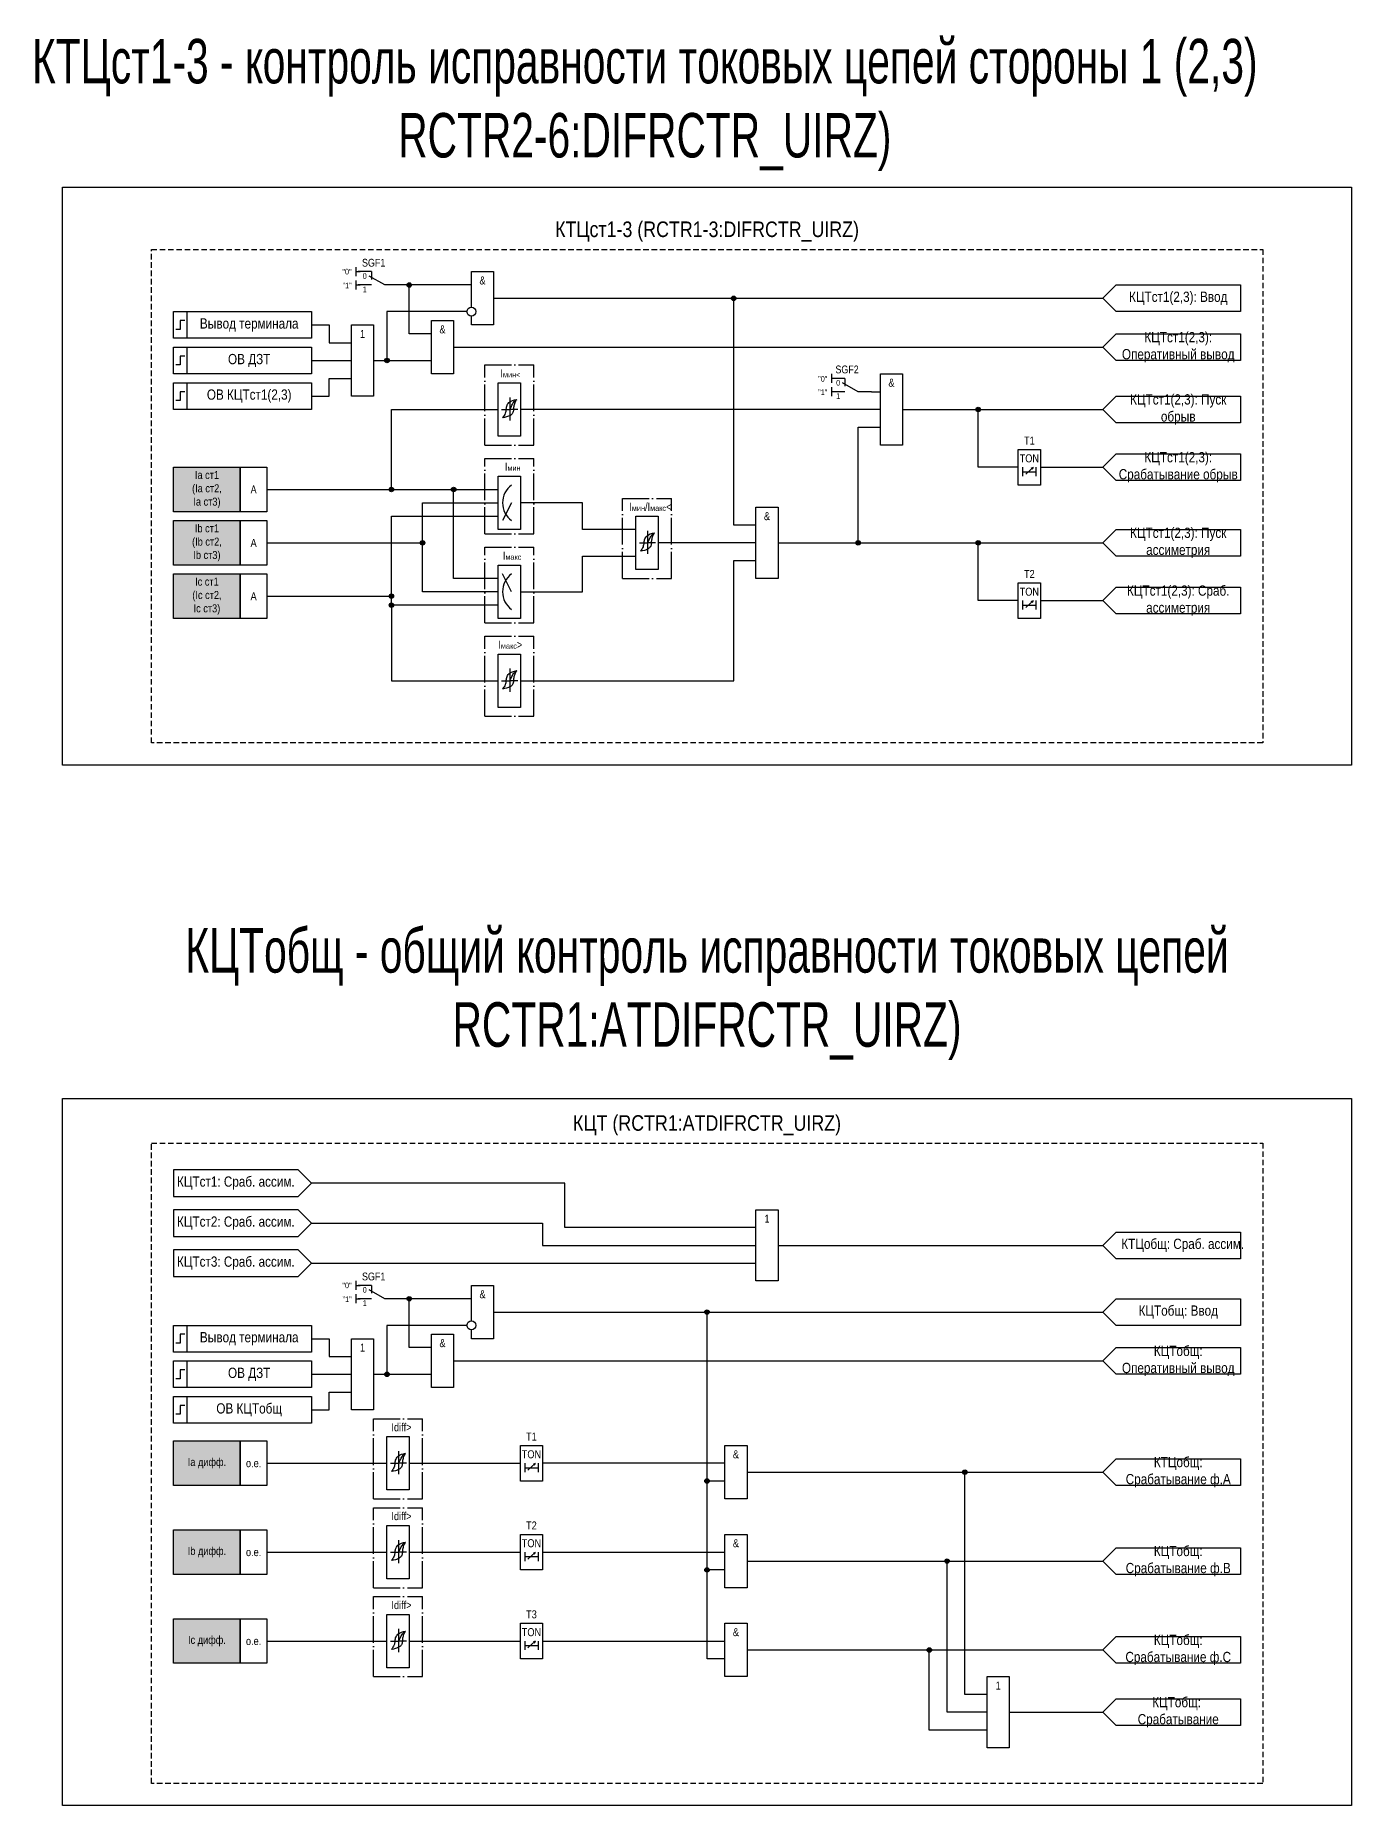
# Model space of a CAD drawing. Header units: millimetres. Extents: x -375 to 2714, y -997 to 626.
# Drawn here: x 2047.9 to 2344, y -259 to 139.1 of the extents above; entities that cross this region are included whole.
import ezdxf
from ezdxf.enums import TextEntityAlignment as Align

# ---------------------------------------------------------------- set-up
doc = ezdxf.new("R2010")
doc.units = ezdxf.units.MM
doc.linetypes.add('ACAD_ISO04W100', pattern=[30, 24, -3, 0, -3])
doc.linetypes.add('штриховая2', pattern=[0.375, 0.25, -0.125])
doc.layers.add('TEXT', color=7, linetype='Continuous', lineweight=25)
doc.layers.add('Основная', color=7, linetype='Continuous')
doc.styles.add('1.8_Gost_RD', font='ARIALN.TTF', dxfattribs={"height": 1.8})
doc.styles.add('2.5_Gost_RD', font='ARIALN.TTF', dxfattribs={"height": 2.5})
doc.styles.add('3.5_Gost_RD', font='ARIALN.TTF', dxfattribs={"height": 3.5})
doc.styles.add('Вывод', font='ARIALN.TTF', dxfattribs={"height": 2.5})
doc.styles.add('Компонент', font='ARIALN.TTF', dxfattribs={"height": 3.5})

# ---------------------------------------------------------------- blocks, each defined once
blk = doc.blocks.new('*U892')
at = {"layer": 'Основная', "linetype": 'ACAD_ISO04W100', "ltscale": 0.25}
for p, q in [((0, 0), (11, 0)), ((0, -17), (0, 0)), ((11, -17), (11, 0)), ((0, -17), (11, -17))]:
    blk.add_line(p, q, dxfattribs=at)
at = {"layer": 'Основная', "style": 'Компонент'}
blk.add_attdef('ОУ', text='', height=3.5, dxfattribs=at).set_placement((11, 0), align=Align.MIDDLE_CENTER)
blk = doc.blocks.new('Точка')
at = {"ltscale": 100}
h = blk.add_hatch(color=256, dxfattribs=at)
h.dxf.hatch_style = 1
edge = h.paths.add_edge_path()
edge.add_arc((0, 0), 0.5, 0, 360)
blk.add_circle((0, 0), 0.5, dxfattribs=at)
blk = doc.blocks.new('*U898')
at = {"layer": 'Основная', "linetype": 'ACAD_ISO04W100', "ltscale": 0.25}
for p, q in [((0, 0), (11, 0)), ((0, -18), (0, 0)), ((11, -18), (11, 0)), ((0, -18), (11, -18))]:
    blk.add_line(p, q, dxfattribs=at)
at = {"layer": 'Основная', "style": 'Компонент'}
blk.add_attdef('ОУ', text='', height=3.5, dxfattribs=at).set_placement((11, 0), align=Align.MIDDLE_CENTER)
blk = doc.blocks.new('*U958')
at = {"layer": 'Основная', "color": 0}
blk.add_line((0, 0), (7, 4), dxfattribs=at)
at = {"layer": 'Основная', "ltscale": 0.35}
blk.add_line((6, 6), (6, 2.5), dxfattribs=at)
blk = doc.blocks.new('*U1016')
at = {"layer": 'Основная', "color": 0}
for p, q in [((-3, 6), (-9, 6)), ((-3, 0), (-9, 0)), ((9, 0), (3, 0))]:
    blk.add_line(p, q, dxfattribs=at)
at = {"layer": 'Основная', "ltscale": 0.25, "xscale": -1}
blk.add_blockref('*U958', (3, 0), dxfattribs=at)
at = {"layer": 'Основная'}
for tag, height, style, p in [('ОУ', 3.5, 'Компонент', (-2, 10)), ('В1', 2.5, 'Вывод', (-13, 6)), ('В2', 2.5, 'Вывод', (-6, 4)), ('В3', 2.5, 'Вывод', (-6, -2))]:
    blk.add_attdef(tag, text='', height=height, dxfattribs=dict(at, style=style)).set_placement(p, align=Align.MIDDLE_CENTER)
blk = doc.blocks.new('*U985')
at = {"layer": 'Основная', "color": 0}
for p, q in [((-3, 6), (-9, 6)), ((-3, 0), (-9, 0)), ((9, 0), (3, 0))]:
    blk.add_line(p, q, dxfattribs=at)
at = {"layer": 'Основная', "ltscale": 0.25, "xscale": -1}
blk.add_blockref('*U958', (3, 0), dxfattribs=at)
at = {"layer": 'Основная'}
for tag, height, style, p in [('ОУ', 3.5, 'Компонент', (-2, 10)), ('В1', 2.5, 'Вывод', (-14, 6)), ('В2', 2.5, 'Вывод', (-6, 4)), ('В3', 2.5, 'Вывод', (-6, -2))]:
    blk.add_attdef(tag, text='', height=height, dxfattribs=dict(at, style=style)).set_placement(p, align=Align.MIDDLE_CENTER)

msp = doc.modelspace()

# ---------------------------------------------------------------- hatches: boundary and pattern name
at = {"ltscale": 100, "true_color": 0xf7941d}
h = msp.add_hatch(color=30, dxfattribs=at)
h.dxf.hatch_style = 1
h.paths.add_polyline_path([(2079, 42), (2094, 42), (2094, 32), (2079, 32)])
h = msp.add_hatch(color=30, dxfattribs=at)
h.dxf.hatch_style = 1
h.paths.add_polyline_path([(2079, 30), (2094, 30), (2094, 20), (2079, 20)])
h = msp.add_hatch(color=30, dxfattribs=at)
h.dxf.hatch_style = 1
h.paths.add_polyline_path([(2079, 18), (2094, 18), (2094, 8), (2079, 8)])
h = msp.add_hatch(color=30, dxfattribs=at)
h.dxf.hatch_style = 1
h.paths.add_polyline_path([(2079, -177), (2094, -177), (2094, -187), (2079, -187)])
h = msp.add_hatch(color=30, dxfattribs=at)
h.dxf.hatch_style = 1
h.paths.add_polyline_path([(2079, -197), (2094, -197), (2094, -207), (2079, -207)])
h = msp.add_hatch(color=30, dxfattribs=at)
h.dxf.hatch_style = 1
h.paths.add_polyline_path([(2079, -217), (2094, -217), (2094, -227), (2079, -227)])

# ---------------------------------------------------------------- linework, layer by layer
at = {"ltscale": 100}
for p, q in [((2120, 87), (2120, 85)), ((2120, 86), (2121, 86)), ((2120, 84), (2120, 82)), ((2120, 83), (2121, 83)), ((2110, 66), (2119, 66)), ((2124, 66), (2137, 66)), ((2120, -141), (2120, -143)), ((2120, -142), (2121, -142)), ((2120, -144), (2120, -146)), ((2120, -145), (2121, -145)), ((2110, -162), (2119, -162)), ((2124, -162), (2137, -162))]:
    msp.add_line(p, q, dxfattribs=at)
at = {"color": 7, "ltscale": 100}
for p, q in [((2270.7, 40.46), (2272.37, 41.95)), ((2272.37, 41.95), (2271.85, 41.73)), ((2272.37, 41.95), (2272.11, 41.48)), ((2155, 34), (2153, 30)), ((2155, 14), (2153, 18)), ((2157, 14), (2162, 14)), ((2270.7, 10.46), (2272.37, 11.95)), ((2272.37, 11.95), (2271.85, 11.73)), ((2272.37, 11.95), (2272.11, 11.48)), ((2158.7, -183.54), (2160.37, -182.05)), ((2160.37, -182.05), (2159.85, -182.27)), ((2160.37, -182.05), (2160.11, -182.52)), ((2158.7, -203.54), (2160.37, -202.05)), ((2160.37, -202.05), (2159.85, -202.27)), ((2160.37, -202.05), (2160.11, -202.52)), ((2158.7, -223.54), (2160.37, -222.05)), ((2160.37, -222.05), (2159.85, -222.27)), ((2160.37, -222.05), (2160.11, -222.52))]:
    msp.add_line(p, q, dxfattribs=at)
at = {"color": 6, "ltscale": 100}
msp.add_lwpolyline([(2054, 105), (2344, 105), (2344, -25), (2054, -25)], close=True, dxfattribs=at)
at = {"ltscale": 100}
for points in [[(2137, 72), (2132, 72), (2132, 83), (2127, 83)], [(2146, 83), (2132, 83)], [(2151, 80), (2288, 80)], [(2210, 29), (2205, 29), (2205, 80)], [(2145, 77), (2127, 77), (2127, 66)], [(2110, 74), (2114, 74), (2114, 70), (2119, 70)], [(2137, 72), (2132, 72)], [(2142, 69), (2288, 69)], [(2110, 58), (2114, 58), (2114, 62), (2119, 62)], [(2236, 59), (2238, 59)], [(2128, 37), (2128, 55), (2152, 55)], [(2238, 55), (2157, 55)], [(2243, 55), (2288, 55)], [(2269, 42), (2260, 42), (2260, 55)], [(2215, 25), (2233, 25), (2233, 51), (2238, 51)], [(2270, 42), (2270, 40)], [(2270, 41), (2273, 41)], [(2273, 42), (2273, 40)], [(2274, 42), (2288, 42)], [(2152, 17), (2142, 17), (2142, 37)], [(2100, 25), (2135, 25), (2135, 34), (2152, 34)], [(2183, 28), (2171, 28), (2171, 34), (2157, 34)], [(2100, 13), (2128, 13), (2128, 31), (2152, 31)], [(2152, 14), (2135, 14), (2135, 25)], [(2210, 25), (2188, 25)], [(2233, 25), (2288, 25)], [(2269, 12), (2260, 12), (2260, 25)], [(2157, 14), (2171, 14), (2171, 22), (2183, 22)], [(2157, -6), (2205, -6), (2205, 21), (2210, 21)], [(2152, 11), (2128, 11), (2128, 13)], [(2270, 12), (2270, 10)], [(2273, 12), (2273, 10)], [(2274, 12), (2288, 12)], [(2128, 11), (2128, -6), (2152, -6)], [(2270, 11), (2273, 11)], [(2210, -129), (2167, -129), (2167, -119), (2110, -119)], [(2110, -128), (2162, -128), (2162, -133), (2210, -133)], [(2215, -133), (2288, -133)], [(2110, -137), (2210, -137)], [(2137, -156), (2132, -156), (2132, -145), (2127, -145)], [(2146, -145), (2132, -145)], [(2145, -151), (2127, -151), (2127, -162)], [(2151, -148), (2288, -148)], [(2203, -186), (2199, -186), (2199, -148)], [(2110, -154), (2114, -154), (2114, -158), (2119, -158)], [(2137, -156), (2132, -156)], [(2142, -159), (2288, -159)], [(2110, -170), (2114, -170), (2114, -166), (2119, -166)], [(2158, -182), (2158, -184)], [(2158, -183), (2161, -183)], [(2161, -182), (2161, -184)], [(2203, -182), (2162, -182)], [(2203, -206), (2199, -206), (2199, -186)], [(2208, -184), (2288, -184)], [(2262, -234), (2257, -234), (2257, -184)], [(2158, -202), (2158, -204)], [(2158, -203), (2161, -203)], [(2161, -202), (2161, -204)], [(2162, -202), (2203, -202)], [(2203, -226), (2199, -226), (2199, -206)], [(2208, -204), (2288, -204)], [(2262, -238), (2253, -238), (2253, -204)], [(2158, -222), (2158, -224)], [(2161, -222), (2161, -224)], [(2162, -222), (2203, -222)], [(2158, -223), (2161, -223)], [(2208, -224), (2288, -224)], [(2262, -242), (2249, -242), (2249, -224)], [(2267, -238), (2288, -238)]]:
    msp.add_lwpolyline(points, dxfattribs=at)
for points in [[(2079, 77), (2082, 77), (2082, 71), (2079, 71)], [(2079, 77), (2110, 77), (2110, 71), (2079, 71)], [(2119, 74), (2124, 74), (2124, 58), (2119, 58)], [(2079, 69), (2082, 69), (2082, 63), (2079, 63)], [(2079, 69), (2110, 69), (2110, 63), (2079, 63)], [(2079, 61), (2082, 61), (2082, 55), (2079, 55)], [(2079, 61), (2110, 61), (2110, 55), (2079, 55)], [(2238, 63), (2243, 63), (2243, 47), (2238, 47)], [(2269, 46), (2274, 46), (2274, 38), (2269, 38)], [(2079, 42), (2094, 42), (2094, 32), (2079, 32)], [(2094, 42), (2100, 42), (2100, 32), (2094, 32)], [(2152, 40), (2157, 40), (2157, 28), (2152, 28)], [(2210, 33), (2215, 33), (2215, 17), (2210, 17)], [(2079, 30), (2094, 30), (2094, 20), (2079, 20)], [(2094, 30), (2100, 30), (2100, 20), (2094, 20)], [(2152, 20), (2157, 20), (2157, 8), (2152, 8)], [(2079, 18), (2094, 18), (2094, 8), (2079, 8)], [(2094, 18), (2100, 18), (2100, 8), (2094, 8)], [(2269, 16), (2274, 16), (2274, 8), (2269, 8)], [(2054, -100), (2344, -100), (2344, -259), (2054, -259)], [(2210, -125), (2215, -125), (2215, -141), (2210, -141)], [(2079, -151), (2082, -151), (2082, -157), (2079, -157)], [(2079, -151), (2110, -151), (2110, -157), (2079, -157)], [(2119, -154), (2124, -154), (2124, -170), (2119, -170)], [(2079, -159), (2082, -159), (2082, -165), (2079, -165)], [(2079, -159), (2110, -159), (2110, -165), (2079, -165)], [(2079, -167), (2082, -167), (2082, -173), (2079, -173)], [(2079, -167), (2110, -167), (2110, -173), (2079, -173)], [(2079, -177), (2094, -177), (2094, -187), (2079, -187)], [(2094, -177), (2100, -177), (2100, -187), (2094, -187)], [(2157, -178), (2162, -178), (2162, -186), (2157, -186)], [(2079, -197), (2094, -197), (2094, -207), (2079, -207)], [(2094, -197), (2100, -197), (2100, -207), (2094, -207)], [(2157, -198), (2162, -198), (2162, -206), (2157, -206)], [(2079, -217), (2094, -217), (2094, -227), (2079, -227)], [(2094, -217), (2100, -217), (2100, -227), (2094, -227)], [(2157, -218), (2162, -218), (2162, -226), (2157, -226)], [(2262, -230), (2267, -230), (2267, -246), (2262, -246)]]:
    msp.add_lwpolyline(points, close=True, dxfattribs=at)
at = {"lineweight": 30, "ltscale": 100}
for points in [[(2081.5, 75), (2080.5, 75), (2080.5, 73), (2079.5, 73)], [(2081.5, 67), (2080.5, 67), (2080.5, 65), (2079.5, 65)], [(2081.5, 59), (2080.5, 59), (2080.5, 57), (2079.5, 57)], [(2081.5, -153), (2080.5, -153), (2080.5, -155), (2079.5, -155)], [(2081.5, -161), (2080.5, -161), (2080.5, -163), (2079.5, -163)], [(2081.5, -169), (2080.5, -169), (2080.5, -171), (2079.5, -171)]]:
    msp.add_lwpolyline(points, dxfattribs=at)
at = {"color": 7, "ltscale": 100}
for centre in [(2158, 34), (2158, 14)]:
    msp.add_arc(centre, 5, 126.8699, 233.1301, dxfattribs=at)
at = {"layer": 'Основная', "ltscale": 100}
for p, q in [((2152, 59.5), (2152, 61)), ((2152, 61), (2157, 61)), ((2152, 52), (2152, 60)), ((2157, 61), (2157, 55)), ((2227, 63), (2227, 61)), ((2227, 60), (2227, 58)), ((2152, 49), (2152, 52)), ((2157, 55), (2157, 49)), ((2157, 49), (2152, 49)), ((2183, 29.5), (2183, 31)), ((2183, 31), (2188, 31)), ((2183, 22), (2183, 30)), ((2188, 31), (2188, 25)), ((2188, 25), (2188, 19)), ((2183, 19), (2183, 22)), ((2188, 19), (2183, 19)), ((2152, -1.5), (2152, 0)), ((2152, 0), (2157, 0)), ((2157, 0), (2157, -6)), ((2152, -9), (2152, -1)), ((2157, -6), (2157, -12)), ((2152, -12), (2152, -9)), ((2157, -12), (2152, -12)), ((2127, -177.5), (2127, -176)), ((2127, -176), (2132, -176)), ((2127, -185), (2127, -177)), ((2132, -176), (2132, -182)), ((2132, -182), (2157, -182)), ((2132, -182), (2132, -188)), ((2127, -188), (2127, -185)), ((2132, -188), (2127, -188)), ((2127, -197.5), (2127, -196)), ((2127, -196), (2132, -196)), ((2127, -205), (2127, -197)), ((2132, -196), (2132, -202)), ((2132, -202), (2157, -202)), ((2132, -202), (2132, -208)), ((2127, -208), (2127, -205)), ((2132, -208), (2127, -208)), ((2127, -217.5), (2127, -216)), ((2127, -216), (2132, -216)), ((2127, -225), (2127, -217)), ((2132, -216), (2132, -222)), ((2132, -222), (2157, -222)), ((2132, -222), (2132, -228)), ((2127, -228), (2127, -225)), ((2132, -228), (2127, -228))]:
    msp.add_line(p, q, dxfattribs=at)
at = {"layer": 'Основная'}
for p, q in [((2154.6, 57.72), (2154.6, 52.52)), ((2185.6, 27.72), (2185.6, 22.52)), ((2154.6, -3.28), (2154.6, -8.48)), ((2129.6, -179.28), (2129.6, -184.48)), ((2129.6, -199.28), (2129.6, -204.48)), ((2129.6, -219.28), (2129.6, -224.48))]:
    msp.add_line(p, q, dxfattribs=at)
at = {"layer": 'Основная', "color": 7, "ltscale": 100}
for p, q in [((2152.79, 55), (2154.6, 55)), ((2156.42, 55), (2154.6, 55)), ((2100, 37), (2152, 37)), ((2183.79, 25), (2185.6, 25)), ((2187.42, 25), (2185.6, 25)), ((2152.79, -6), (2154.6, -6)), ((2156.42, -6), (2154.6, -6)), ((2100, -182), (2127, -182)), ((2127.79, -182), (2129.6, -182)), ((2131.42, -182), (2129.6, -182)), ((2100, -202), (2127, -202)), ((2127.79, -202), (2129.6, -202)), ((2131.42, -202), (2129.6, -202)), ((2100, -222), (2127, -222)), ((2127.79, -222), (2129.6, -222)), ((2131.42, -222), (2129.6, -222))]:
    msp.add_line(p, q, dxfattribs=at)
at = {"layer": 'Основная', "linetype": 'штриховая2', "ltscale": 5}
for points in [[(2074, 91), (2324, 91), (2324, -20), (2074, -20)], [(2074, -110), (2324, -110), (2324, -254), (2074, -254)]]:
    msp.add_lwpolyline(points, close=True, dxfattribs=at)
at = {"layer": 'Основная', "ltscale": 100}
for points in [[(2146, 78), (2146, 86), (2151, 86), (2151, 74), (2146, 74), (2146, 76)], [(2146, -150), (2146, -142), (2151, -142), (2151, -154), (2146, -154), (2146, -152)]]:
    msp.add_lwpolyline(points, dxfattribs=at)
for points in [[(2319, 83), (2319, 77), (2291, 77), (2288, 80), (2291, 83)], [(2137, 75), (2142, 75), (2142, 63), (2137, 63)], [(2319, 72), (2319, 66), (2291, 66), (2288, 69), (2291, 72)], [(2319, 58), (2319, 52), (2291, 52), (2288, 55), (2291, 58)], [(2319, 45), (2319, 39), (2291, 39), (2288, 42), (2291, 45)], [(2319, 28), (2319, 22), (2291, 22), (2288, 25), (2291, 28)], [(2319, 15), (2319, 9), (2291, 9), (2288, 12), (2291, 15)], [(2079, -116), (2079, -122), (2107, -122), (2110, -119), (2107, -116)], [(2079, -125), (2079, -131), (2107, -131), (2110, -128), (2107, -125)], [(2319, -130), (2319, -136), (2291, -136), (2288, -133), (2291, -130)], [(2079, -134), (2079, -140), (2107, -140), (2110, -137), (2107, -134)], [(2319, -145), (2319, -151), (2291, -151), (2288, -148), (2291, -145)], [(2137, -153), (2142, -153), (2142, -165), (2137, -165)], [(2319, -156), (2319, -162), (2291, -162), (2288, -159), (2291, -156)], [(2203, -178), (2208, -178), (2208, -190), (2203, -190)], [(2319, -181), (2319, -187), (2291, -187), (2288, -184), (2291, -181)], [(2203, -198), (2208, -198), (2208, -210), (2203, -210)], [(2319, -201), (2319, -207), (2291, -207), (2288, -204), (2291, -201)], [(2203, -218), (2208, -218), (2208, -230), (2203, -230)], [(2319, -221), (2319, -227), (2291, -227), (2288, -224), (2291, -221)], [(2319, -235), (2319, -241), (2291, -241), (2288, -238), (2291, -235)]]:
    msp.add_lwpolyline(points, close=True, dxfattribs=at)
for centre in [(2146, 77), (2146, -151)]:
    msp.add_circle(centre, 1, dxfattribs=at)
at = {"layer": 'Основная'}
for points in [[(2153.8, 54.92), (2153.95, 55.71), (2154.44, 56.54), (2156.2, 57.26)], [(2154.6, 55), (2155, 55.72), (2155.47, 56.6), (2156.2, 57.26)], [(2155.48, 54.92), (2155.6, 55.71), (2155.81, 56.54), (2156.2, 57.26)], [(2153.8, 54.92), (2153.6, 54.13), (2153, 53.12)], [(2155.48, 54.92), (2155.25, 54.13), (2154.76, 53.67), (2153, 53.12)], [(2184.8, 24.92), (2184.6, 24.13), (2184, 23.12)], [(2186.48, 24.92), (2186.25, 24.13), (2185.76, 23.67), (2184, 23.12)], [(2184.8, 24.92), (2184.95, 25.71), (2185.44, 26.54), (2187.2, 27.26)], [(2185.6, 25), (2186, 25.72), (2186.47, 26.6), (2187.2, 27.26)], [(2186.48, 24.92), (2186.6, 25.71), (2186.81, 26.54), (2187.2, 27.26)], [(2153.8, -6.08), (2153.95, -5.29), (2154.44, -4.46), (2156.2, -3.74)], [(2154.6, -6), (2155, -5.28), (2155.47, -4.4), (2156.2, -3.74)], [(2155.48, -6.08), (2155.6, -5.29), (2155.81, -4.46), (2156.2, -3.74)], [(2153.8, -6.08), (2153.6, -6.87), (2153, -7.88)], [(2155.48, -6.08), (2155.25, -6.87), (2154.76, -7.33), (2153, -7.88)], [(2128.8, -182.08), (2128.6, -182.87), (2128, -183.88)], [(2130.48, -182.08), (2130.25, -182.87), (2129.76, -183.33), (2128, -183.88)], [(2128.8, -182.08), (2128.95, -181.29), (2129.44, -180.46), (2131.2, -179.74)], [(2129.6, -182), (2130, -181.28), (2130.47, -180.4), (2131.2, -179.74)], [(2130.48, -182.08), (2130.6, -181.29), (2130.81, -180.46), (2131.2, -179.74)], [(2128.8, -202.08), (2128.6, -202.87), (2128, -203.88)], [(2130.48, -202.08), (2130.25, -202.87), (2129.76, -203.33), (2128, -203.88)], [(2128.8, -202.08), (2128.95, -201.29), (2129.44, -200.46), (2131.2, -199.74)], [(2129.6, -202), (2130, -201.28), (2130.47, -200.4), (2131.2, -199.74)], [(2130.48, -202.08), (2130.6, -201.29), (2130.81, -200.46), (2131.2, -199.74)], [(2128.8, -222.08), (2128.6, -222.87), (2128, -223.88)], [(2130.48, -222.08), (2130.25, -222.87), (2129.76, -223.33), (2128, -223.88)], [(2128.8, -222.08), (2128.95, -221.29), (2129.44, -220.46), (2131.2, -219.74)], [(2129.6, -222), (2130, -221.28), (2130.47, -220.4), (2131.2, -219.74)], [(2130.48, -222.08), (2130.6, -221.29), (2130.81, -220.46), (2131.2, -219.74)]]:
    msp.add_spline(points, degree=3, dxfattribs=at)

# ---------------------------------------------------------------- block references
at = {"layer": 'Основная', "ltscale": 0.25, "xscale": 0.5, "yscale": 0.5, "zscale": 0.5}
for p in [(2125, 83), (2125, -145)]:
    msp.add_blockref('*U985', p, dxfattribs=at).add_auto_attribs({'ОУ': 'SGF1', 'В1': '"0"', 'В2': '0', 'В3': '1'})
at = {"layer": 'Основная', "ltscale": 100}
for p in [(2132, 83), (2205, 80), (2127, 66), (2260, 55), (2128, 37), (2142, 37), (2135, 25), (2233, 25), (2260, 25), (2128, 13), (2128, 11), (2132, -145), (2199, -148), (2127, -162), (2199, -186), (2257, -184), (2199, -206), (2253, -204), (2249, -224)]:
    msp.add_blockref('Точка', p, dxfattribs=at)
at = {"layer": 'Основная', "ltscale": 0.25}
for name, p in [('*U898', (2149, 65)), ('*U892', (2149, 44)), ('*U898', (2180, 35)), ('*U892', (2149, 24)), ('*U898', (2149, 4)), ('*U898', (2124, -172)), ('*U898', (2124, -192)), ('*U898', (2124, -212))]:
    msp.add_blockref(name, p, dxfattribs=at)
ref = msp.add_blockref('*U1016', (2231.5, 59), dxfattribs=dict(at, xscale=0.5, yscale=0.5, zscale=0.5))
ref.add_attrib('ОУ', 'SGF2', dxfattribs={"height": 1.75, "style": 'Компонент'}).set_placement((2230.5, 64), align=Align.MIDDLE_CENTER)
ref.add_attrib('В2', '0', dxfattribs={"height": 1.25, "style": 'Вывод'}).set_placement((2228.5, 61), align=Align.MIDDLE_CENTER)
ref.add_attrib('В3', '1', dxfattribs={"height": 1.25, "style": 'Вывод'}).set_placement((2228.5, 58), align=Align.MIDDLE_CENTER)

# ---------------------------------------------------------------- texts
at = {"color": 2, "ltscale": 100, "char_height": 10, "width": 290, "attachment_point": 5, "style": '3.5_Gost_RD'}
for s, insert in [('{\\W0.8;\\C3;КТЦст1-3 - контроль исправности токовых цепей стороны 1 (2,3) RCTR2-6:DIFRCTR_UIRZ)}', (2185, 123.5)), ('{\\W0.8;\\C3;КЦТобщ - общий контроль исправности токовых цепей RCTR1:ATDIFRCTR_UIRZ)}', (2199, -76.5))]:
    msp.add_mtext(s, dxfattribs=dict(at, insert=insert))
at = {"color": 30, "ltscale": 100, "char_height": 3.5, "width": 250, "attachment_point": 5, "style": '3.5_Gost_RD'}
for s, insert in [('\\pt108.5;КТЦст1-3 (RCTR1-3:DIFRCTR_UIRZ)', (2199, 95)), ('\\pt108.5;КЦТ (RCTR1:ATDIFRCTR_UIRZ)', (2199, -106))]:
    msp.add_mtext(s, dxfattribs=dict(at, insert=insert))
at = {"ltscale": 100, "char_height": 1.25, "attachment_point": 1, "style": '3.5_Gost_RD'}
for insert in [(2117, 83.5), (2117, -144.5)]:
    msp.add_mtext_dynamic_manual_height_columns('"1"', width=2, gutter_width=17.5, heights=[0], dxfattribs=dict(at, insert=insert))
at = {"ltscale": 100, "attachment_point": 5}
for s, insert, char_height, width, style in [('Вывод терминала', (2096, 74), 2.3, 28, '2.5_Gost_RD'), ('1', (2121.5, 72), 1.8, 5, '2.5_Gost_RD'), ('T1', (2271.5, 48), 1.8, 5, '2.5_Gost_RD'), ('TON', (2271.5, 44), 1.8, 5, '2.5_Gost_RD'), ('Ia ст1\\P(Ia ст2,\\PIa ст3)', (2086.5, 37), 1.8, 15, '1.8_Gost_RD'), ('А', (2097, 37), 1.8, 6, '1.8_Gost_RD'), ('Ib ст1\\P(Ib ст2,\\PIb ст3)', (2086.5, 25), 1.8, 15, '1.8_Gost_RD'), ('А', (2097, 25), 1.8, 6, '1.8_Gost_RD'), ('Ic ст1\\P(Ic ст2,\\PIc ст3)', (2086.5, 13), 1.8, 15, '1.8_Gost_RD'), ('T2', (2271.5, 18), 1.8, 5, '2.5_Gost_RD'), ('А', (2097, 13), 1.8, 6, '1.8_Gost_RD'), ('TON', (2271.5, 14), 1.8, 5, '2.5_Gost_RD'), ('Вывод терминала', (2096, -154), 2.3, 28, '2.5_Gost_RD'), ('1', (2121.5, -156), 1.8, 5, '2.5_Gost_RD'), ('T1', (2159.5, -176), 1.8, 5, '2.5_Gost_RD'), ('TON', (2159.5, -180), 1.8, 5, '2.5_Gost_RD'), ('Ia дифф.', (2086.5, -182), 1.8, 15, '1.8_Gost_RD'), ('о.е.', (2097, -182), 1.8, 6, '1.8_Gost_RD'), ('T2', (2159.5, -196), 1.8, 5, '2.5_Gost_RD'), ('TON', (2159.5, -200), 1.8, 5, '2.5_Gost_RD'), ('Ib дифф.', (2086.5, -202), 1.8, 15, '1.8_Gost_RD'), ('о.е.', (2097, -202), 1.8, 6, '1.8_Gost_RD'), ('T3', (2159.5, -216), 1.8, 5, '2.5_Gost_RD'), ('Ic дифф.', (2086.5, -222), 1.8, 15, '1.8_Gost_RD'), ('о.е.', (2097, -222), 1.8, 6, '1.8_Gost_RD'), ('TON', (2159.5, -220), 1.8, 5, '2.5_Gost_RD')]:
    msp.add_mtext(s, dxfattribs=dict(at, insert=insert, char_height=char_height, width=width, style=style))
at = {"color": 7, "ltscale": 100, "char_height": 1.8, "attachment_point": 1, "style": '1.8_Gost_RD'}
for s, insert in [('\\pi1.52179;I{\\H0.66667x;мин}', (2152, 43)), ('\\pi1.0688;I{\\H0.66667x;макс}', (2152, 23))]:
    msp.add_mtext_dynamic_manual_height_columns(s, width=11, gutter_width=17.5, heights=[0], dxfattribs=dict(at, insert=insert))
at = {"layer": 'TEXT', "color": 0, "ltscale": 100, "char_height": 2.3, "width": 28, "attachment_point": 5, "style": '2.5_Gost_RD'}
for insert in [(2096, 66), (2096, -162)]:
    msp.add_mtext('{\\C256;ОВ ДЗТ}', dxfattribs=dict(at, insert=insert))
at = {"layer": 'Основная', "ltscale": 100, "attachment_point": 5, "style": '2.5_Gost_RD'}
for s, insert, char_height, width in [('&', (2148.5, 84), 1.8, 5), ('КЦТст1(2,3): Ввод', (2305, 80), 2.3, 28), ('&', (2139.5, 73), 1.8, 5), ('&', (2240.5, 61), 1.8, 5), ('&', (2212.5, 31), 1.8, 5), ('1', (2212.5, -127), 1.8, 5), ('&', (2148.5, -144), 1.8, 5), ('КЦТобщ: Ввод', (2305, -148), 2.3, 28), ('&', (2139.5, -155), 1.8, 5), ('&', (2205.5, -180), 1.8, 5), ('&', (2205.5, -200), 1.8, 5), ('&', (2205.5, -220), 1.8, 5), ('1', (2264.5, -232), 1.8, 5)]:
    msp.add_mtext(s, dxfattribs=dict(at, insert=insert, char_height=char_height, width=width))
at = {"layer": 'Основная', "color": 0, "ltscale": 100, "char_height": 2.3, "attachment_point": 5, "style": '2.5_Gost_RD'}
for s, insert, width in [('{\\C256;КЦТст1(2,3): Оперативный вывод}', (2305, 69), 28), ('{\\C256;ОВ КЦТст1(2,3)}', (2096, 58), 28), ('{\\C256;КЦТст1(2,3): Пуск обрыв}', (2305, 55), 28), ('{\\C256;КЦТст1(2,3): Срабатывание обрыв}', (2305, 42), 28), ('{\\C256;КЦТст1(2,3): Пуск ассиметрия}', (2305, 25), 28), ('{\\C256;КЦТст1(2,3): Сраб. ассиметрия}', (2305, 12), 28), ('{\\C256;КЦТст1: Сраб. ассим.}', (2093, -119), 28), ('{\\C256;КЦТст2: Сраб. ассим.}', (2093, -128), 28), ('{\\C256;КТЦобщ: Сраб. ассим.}', (2306, -133), 26.5083), ('{\\C256;КЦТст3: Сраб. ассим.}', (2093, -137), 28), ('{\\C256;КЦТобщ: Оперативный вывод}', (2305, -159), 28), ('{\\C256;ОВ КЦТобщ}', (2096, -170), 28), ('{\\C256;КТЦобщ: Срабатывание ф.А}', (2305, -184), 26.5083), ('{\\C256;КЦТобщ: Срабатывание ф.В}', (2305, -204), 25.2956), ('{\\C256;КЦТобщ: Срабатывание ф.С}', (2305, -224), 25.7463), ('{\\C256;КЦТобщ:  Срабатывание}', (2305, -238), 28)]:
    msp.add_mtext(s, dxfattribs=dict(at, insert=insert, width=width))
at = {"layer": 'Основная', "color": 7, "ltscale": 100, "char_height": 1.8, "attachment_point": 1, "style": '1.8_Gost_RD'}
for s, width, insert in [('\\pi1.52179;I{\\H0.66667x;мин<}', 4, (2151, 64)), ('\\pi1.52179;I{\\H0.66667x;мин\\H1.5x;/}I{\\H0.66667x;макс\\H1.5x;<}', 10, (2180, 34)), ('\\pi1.0688;I{\\H0.66667x;макс\\H1.5x;>}', 5, (2151, 3)), ('Idiff>', 4, (2128, -173)), ('Idiff>', 4, (2128, -193)), ('Idiff>', 4, (2128, -213))]:
    msp.add_mtext_dynamic_manual_height_columns(s, width=width, gutter_width=17.5, heights=[0], dxfattribs=dict(at, insert=insert))
at = {"layer": 'Основная', "ltscale": 100, "char_height": 1.25, "attachment_point": 1, "style": '3.5_Gost_RD'}
for s, insert in [('"0"', (2224, 62.5)), ('"1"', (2224, 59.5))]:
    msp.add_mtext_dynamic_manual_height_columns(s, width=2, gutter_width=17.5, heights=[0], dxfattribs=dict(at, insert=insert))

doc.saveas('drawing.dxf')
